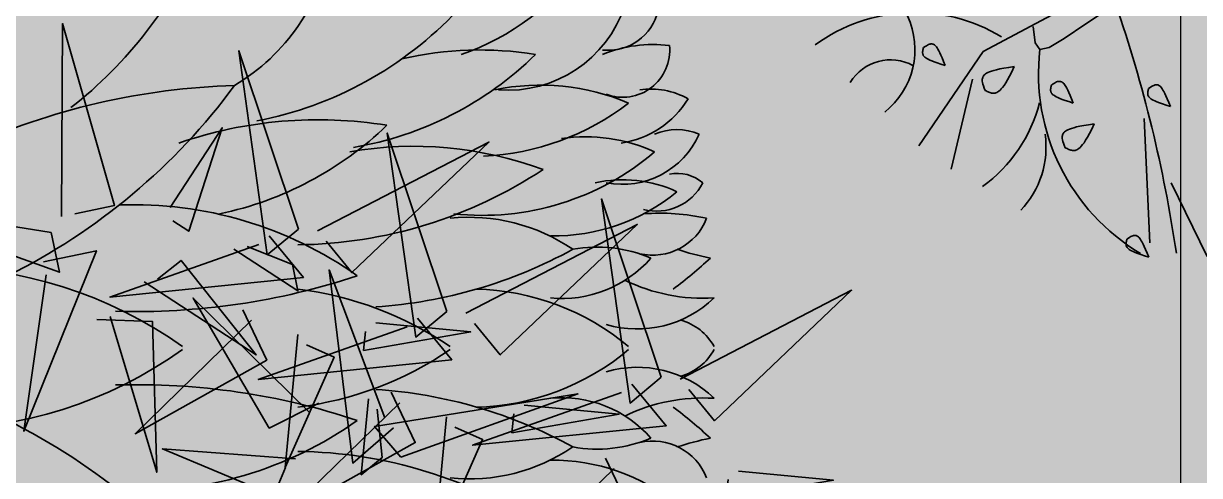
# Model space of a CAD drawing. Header units: millimetres. Extents: x -620 to 116137, y -21481 to 17722.
# Drawn here: x 5335 to 5795.8, y 6531.1 to 6708.2 of the extents above; entities that cross this region are included whole.
import ezdxf

# ---------------------------------------------------------------- set-up
doc = ezdxf.new("R2010")
doc.units = ezdxf.units.MM
doc.header["$LTSCALE"] = 150
doc.layers.add('1625_East Villa$0$ad-Furniture', color=8, linetype='Continuous')
doc.layers.add('1625_East Villa$0$ad-Glass Sectionline', color=140, linetype='Continuous', true_color=0x00bfff)
doc.layers.add('1625_East Villa$0$ad-Landscape', color=7, linetype='Continuous', lineweight=35, true_color=0x007f00)
doc.layers.add('1625_East Villa$0$ad-Landscape 2', color=7, linetype='Continuous', lineweight=35, true_color=0x264c00)

# ---------------------------------------------------------------- blocks, each defined once
blk = doc.blocks.new('1625_East Villa$0$bamboo')
at = {"layer": '1625_East Villa$0$ad-Landscape 2'}
for points in [[(945.18, 153.16), (945.84, 313), (988.93, 162.36), (956.12, 155.46)], [(1141.33, 142.91), (1091.96, 290.52), (1115.49, 121.61), (1141.33, 142.91)], [(1034.98, 160.64), (1078.18, 226.76), (1050.51, 141.09), (1037.27, 149.71)], [(1157.05, 141.39), (1298.96, 214.94), (1185.49, 106.9), (1164.16, 132.77)], [(1264.2, 74.74), (1214.83, 222.34), (1238.37, 53.43), (1264.2, 74.74)], [(1441.69, 20.19), (1392.32, 167.8), (1415.85, -1.11), (1441.69, 20.19)], [(936.54, 139.94), (782.87, 164.66), (943.43, 107.17), (936.54, 139.94)], [(1279.93, 73.21), (1421.83, 146.76), (1308.37, 38.72), (1287.04, 64.59)], [(1117, 137.33), (1145.44, 102.84), (985.2, 86.61), (1108.38, 130.23)], [(1087.91, 126.14), (1140.85, 91.65), (1136.26, 113.49), (1098.85, 128.44)], [(930.2, 115.79), (973.95, 124.99), (914.01, -24.49), (932.49, 104.87)], [(1013.65, 99.12), (1106.29, 38.75), (1044.16, 116.94), (1024.59, 101.42)], [(1220.13, -21.73), (1186.22, -50.87), (1166.72, 109), (1212.85, -13.27)], [(1457.41, 18.67), (1599.32, 92.22), (1485.85, -15.82), (1464.52, 10.05)], [(1158.32, -1.26), (1117.14, -21.93), (1054.06, 85.76), (1149.84, -8.54)], [(974.49, 68.07), (1020.54, 66.35), (1023.93, -58.41), (985.43, 70.37)], [(1095.26, 75.96), (1115.09, 34.36), (1006.13, -26.51), (1102.37, 67.33)], [(1239.87, 69.16), (1268.31, 34.66), (1108.08, 18.43), (1231.26, 62.05)], [(1205.32, 65.31), (1283.94, 57.7), (1195.21, 42.48), (1196.71, 58.2)], [(1140.93, 55.67), (1130.41, -54.4), (1170.87, 36.9), (1148.04, 47.04)], [(1417.35, 14.61), (1445.8, -19.88), (1285.56, -36.11), (1408.74, 7.51)], [(1218.14, 7.78), (1237.97, -33.82), (1129.01, -94.69), (1225.25, -0.84)], [(1199.31, 2.41), (1193.3, -60.49), (1210.53, -46.29), (1206.42, -6.22)], [(1226.2, -45.95), (1372.77, 6.42), (1204.37, -20.55), (1226.2, -45.95)], [(1328.2, -2.87), (1406.81, -10.48), (1318.08, -25.7), (1319.58, -9.97)], [(1263.8, -12.51), (1253.29, -122.58), (1293.75, -31.28), (1270.91, -21.13)], [(1138.96, -47.33), (1028.7, -39.06), (1120.81, -77.65), (1130.49, -54.61)], [(1395.62, -46.76), (1415.45, -88.36), (1306.49, -149.23), (1402.73, -55.39)], [(1505.68, -57.42), (1584.3, -65.03), (1495.57, -80.24), (1497.07, -64.52)]]:
    blk.add_lwpolyline(points, dxfattribs=at)
blk = doc.blocks.new('1625_East Villa$0$A$C7DA81DBD')
at = {"layer": '1625_East Villa$0$ad-Landscape 2'}
for centre, radius, start, end in [((0.5036, 2.3877), 1.7715, 307.9554, 336.5901), ((1.8408, 1.8007), 0.8356, 300.6803, 350.6952), ((2.8723, 2.1694), 1.0147, 288.9376, 325.3584), ((3.3934, 1.5704), 0.508, 265.6371, 341.6343), ((2.0704, 2.4383), 1.5297, 280.88, 316.8447), ((3.8061, 1.4393), 0.2126, 263.9314, 347.1466), ((3.2785, -0.1985), 1.4267, 80.7451, 103.0431), ((3.9905, 0.7068), 0.5437, 82.7166, 112.3542), ((3.867, 1.2266), 0.1934, 249.404, 5.8133), ((2.5206, 2.2177), 1.411, 279.6586, 314.4053), ((2.3551, -1.8074), 2.8907, 91.7421, 114.3259), ((0.1824, 2.6175), 2.5892, 296.3796, 323.6291), ((3.5292, 0.1698), 0.9139, 66.6856, 101.9827), ((3.9828, 0.7528), 0.3143, 60.8349, 98.4067), ((3.8058, 1.2269), 0.3858, 278.1128, 328.8491), ((3.2424, 1.8545), 1.0655, 272.7479, 307.4895), ((2.6118, -0.8298), 1.7705, 80.79, 108.9313), ((1.9143, 1.938), 1.4152, 281.8912, 313.8777), ((3.8641, 1.0224), 0.3477, 259.2126, 336.0816), ((4.09, 0.6654), 0.2348, 66.9546, 113.0454), ((3.0057, -0.698), 1.5293, 69.608, 99.927), ((3.7147, 0.1925), 0.678, 65.2948, 98.4443), ((3.2885, 1.64), 1.0932, 263.8281, 310.4783), ((2.5064, 2.2982), 1.8728, 270.6495, 303.447), ((3.8679, 0.1672), 0.5263, 65.037, 102.6088), ((4.0065, 0.7788), 0.2144, 255.3103, 332.8065), ((4.09, 0.5543), 0.1658, 49.7168, 100.6456), ((3.5803, 1.2652), 0.8033, 269.2102, 309.3859), ((1.8532, -0.9988), 1.5896, 54.6574, 92.1931), ((3.2335, -0.2213), 0.7603, 55.7746, 95.8794), ((3.9905, 0.6212), 0.2383, 256.9971, 338.7719), ((4.0211, -0.3309), 0.8867, 77.5296, 94.4585), ((2.7222, 2.1138), 1.9478, 273.7396, 298.8178), ((3.7607, -0.1513), 0.5674, 66.9564, 100.106), ((4.487, 1.6291), 1.2847, 251.9995, 258.3628), ((3.6164, 0.6908), 0.4865, 264.4297, 318.861), ((3.052, 1.6261), 1.72, 306.4839, 313.13), ((1.0264, -1.4309), 1.7659, 54.4662, 125.5338), ((1.8634, 3.0329), 2.8823, 268.2827, 288.3895), ((2.3531, -1.1695), 1.4234, 55.6803, 82.958), ((3.2407, -0.7659), 1.0093, 49.8945, 88.7438), ((4.1975, 0.9392), 0.7339, 243.983, 273.5711), ((3.9266, 0.5355), 0.4565, 253.7631, 313.9118), ((4.0462, -0.1006), 0.224, 28.4336, 74.6891), ((1.0264, 1.4309), 1.7659, 234.4662, 305.5338), ((2.3531, 1.1695), 1.4234, 277.042, 304.3197), ((3.2407, 0.7659), 1.0093, 271.2562, 310.1055), ((4.0462, 0.1006), 0.224, 285.3109, 331.5664), ((3.9266, -0.5355), 0.4565, 46.0882, 106.2369), ((1.8634, -3.0329), 2.8823, 71.6105, 91.7173), ((2.7222, -2.1138), 1.9478, 61.1822, 86.2604), ((3.6164, -0.6908), 0.4865, 41.139, 95.5703), ((4.1975, -0.9392), 0.7339, 86.4289, 116.017), ((3.052, -1.6261), 1.72, 46.87, 53.5161), ((0.1824, -2.6175), 2.5892, 36.3709, 63.6204), ((1.8532, 0.9988), 1.5896, 267.8069, 305.3426), ((3.7607, 0.1513), 0.5674, 259.894, 293.0436), ((3.9905, -0.6212), 0.2383, 21.2281, 103.0029), ((4.487, -1.6291), 1.2847, 101.6372, 108.0005), ((2.5064, -2.2982), 1.8728, 56.553, 89.3505), ((3.2335, 0.2213), 0.7603, 264.1206, 304.2254), ((3.5803, -1.2652), 0.8033, 50.6141, 90.7898)]:
    blk.add_arc(centre, radius, start, end, dxfattribs=at)
blk = doc.blocks.new('1625_East Villa$0$A$C279134A6')
at = {"layer": '1625_East Villa$0$ad-Landscape', "linetype": 'Continuous'}
for p, q in [((333.14, 760.24), (359.9, 815.03)), ((313.08, 712.49), (317.12, 804.75)), ((185.45, 683.31), (169.64, 750.19))]:
    blk.add_line(p, q, dxfattribs=at)
for points in [[(300.11, 802.13), (299.97, 802.67), (299.85, 803.19), (299.73, 803.71), (299.63, 804.22), (299.56, 804.72), (299.51, 805.2), (299.48, 805.68), (299.49, 806.14), (299.53, 806.59), (299.63, 807.03), (299.78, 807.47), (300, 807.9), (300.31, 808.34), (300.72, 808.79), (301.23, 809.25), (301.86, 809.72), (302.63, 810.22), (303.59, 810.76), (304.79, 811.34), (306.29, 811.98), (308.14, 812.7), (310.4, 813.51), (313.12, 814.42), (316.37, 815.45)], [(300.11, 802.13), (301.29, 801.31), (302.29, 800.66), (303.15, 800.16), (303.89, 799.81), (304.53, 799.57), (305.09, 799.42), (305.59, 799.36), (306.05, 799.34), (306.5, 799.37), (306.95, 799.45), (307.39, 799.59), (307.83, 799.8), (308.28, 800.09), (308.74, 800.48), (309.22, 800.97), (309.72, 801.59), (310.24, 802.34), (310.82, 803.27), (311.45, 804.43), (312.18, 805.88), (313.01, 807.65), (313.98, 809.81), (315.09, 812.39), (316.37, 815.45)], [(254.35, 734.17), (253.55, 732.32), (252.94, 730.75), (252.51, 729.42), (252.23, 728.3), (252.08, 727.36), (252.04, 726.55), (252.09, 725.84), (252.21, 725.19), (252.38, 724.58), (252.61, 723.99), (252.92, 723.43), (253.34, 722.88), (253.87, 722.34), (254.53, 721.82), (255.35, 721.3), (256.34, 720.79), (257.52, 720.28), (258.95, 719.77), (260.68, 719.26), (262.76, 718.73), (265.26, 718.19), (268.22, 717.62), (271.71, 717.03), (275.78, 716.42)], [(254.35, 734.17), (255.04, 734.52), (255.73, 734.84), (256.41, 735.15), (257.08, 735.43), (257.75, 735.67), (258.4, 735.88), (259.05, 736.05), (259.69, 736.17), (260.32, 736.24), (260.96, 736.24), (261.6, 736.15), (262.26, 735.97), (262.95, 735.67), (263.68, 735.24), (264.46, 734.67), (265.3, 733.94), (266.2, 733.02), (267.19, 731.86), (268.28, 730.41), (269.48, 728.59), (270.81, 726.34), (272.3, 723.61), (273.95, 720.32), (275.78, 716.42)], [(326.61, 591.55), (193.35, 662.62), (145.49, 732.73)], [(244.05, 687.63), (243.91, 688.16), (243.78, 688.68), (243.67, 689.2), (243.57, 689.71), (243.49, 690.21), (243.44, 690.7), (243.42, 691.17), (243.43, 691.63), (243.47, 692.08), (243.56, 692.52), (243.72, 692.96), (243.94, 693.4), (244.25, 693.83), (244.65, 694.28), (245.16, 694.74), (245.79, 695.22), (246.56, 695.72), (247.52, 696.25), (248.72, 696.83), (250.22, 697.48), (252.07, 698.2), (254.33, 699), (257.06, 699.92), (260.3, 700.95)], [(244.05, 687.63), (245.22, 686.8), (246.23, 686.15), (247.09, 685.66), (247.83, 685.3), (248.46, 685.06), (249.02, 684.92), (249.52, 684.85), (249.99, 684.84), (250.44, 684.87), (250.88, 684.94), (251.32, 685.08), (251.77, 685.29), (252.22, 685.58), (252.68, 685.97), (253.15, 686.46), (253.65, 687.08), (254.18, 687.83), (254.75, 688.76), (255.39, 689.93), (256.12, 691.37), (256.95, 693.15), (257.91, 695.3), (259.02, 697.88), (260.3, 700.95)], [(316.25, 690.18), (316.11, 690.71), (315.98, 691.24), (315.87, 691.75), (315.77, 692.26), (315.69, 692.76), (315.64, 693.25), (315.62, 693.72), (315.63, 694.19), (315.67, 694.64), (315.76, 695.08), (315.92, 695.51), (316.14, 695.95), (316.45, 696.39), (316.85, 696.83), (317.36, 697.29), (317.99, 697.77), (318.77, 698.27), (319.72, 698.8), (320.92, 699.38), (322.42, 700.03), (324.28, 700.75), (326.54, 701.56), (329.26, 702.47), (332.5, 703.5)], [(316.25, 690.18), (317.42, 689.35), (318.43, 688.7), (319.29, 688.21), (320.03, 687.85), (320.66, 687.61), (321.22, 687.47), (321.72, 687.4), (322.19, 687.39), (322.64, 687.42), (323.09, 687.49), (323.53, 687.63), (323.97, 687.84), (324.42, 688.13), (324.88, 688.52), (325.36, 689.02), (325.85, 689.63), (326.38, 690.38), (326.95, 691.31), (327.59, 692.48), (328.32, 693.92), (329.15, 695.7), (330.11, 697.85), (331.22, 700.44), (332.5, 703.5)], [(194.9, 691.63), (194.1, 689.78), (193.49, 688.2), (193.06, 686.88), (192.78, 685.76), (192.63, 684.82), (192.59, 684.01), (192.64, 683.3), (192.76, 682.65), (192.93, 682.04), (193.16, 681.45), (193.47, 680.88), (193.89, 680.33), (194.42, 679.8), (195.08, 679.27), (195.9, 678.76), (196.89, 678.25), (198.07, 677.74), (199.5, 677.23), (201.23, 676.71), (203.31, 676.18), (205.81, 675.64), (208.77, 675.08), (212.26, 674.49), (216.33, 673.87)], [(194.9, 691.63), (195.59, 691.97), (196.28, 692.3), (196.96, 692.6), (197.63, 692.88), (198.3, 693.13), (198.95, 693.34), (199.6, 693.51), (200.24, 693.63), (200.87, 693.7), (201.51, 693.69), (202.15, 693.61), (202.81, 693.43), (203.5, 693.13), (204.24, 692.7), (205.01, 692.13), (205.85, 691.39), (206.75, 690.48), (207.74, 689.32), (208.83, 687.86), (210.03, 686.04), (211.36, 683.8), (212.85, 681.06), (214.5, 677.77), (216.33, 673.87)], [(148.92, 659.8), (148.78, 660.34), (148.65, 660.86), (148.54, 661.38), (148.44, 661.89), (148.36, 662.39), (148.31, 662.87), (148.29, 663.35), (148.3, 663.81), (148.34, 664.26), (148.44, 664.7), (148.59, 665.14), (148.81, 665.57), (149.12, 666.01), (149.52, 666.46), (150.03, 666.92), (150.67, 667.39), (151.44, 667.89), (152.39, 668.43), (153.6, 669.01), (155.09, 669.65), (156.95, 670.37), (159.21, 671.18), (161.93, 672.09), (165.17, 673.12)], [(148.92, 659.8), (150.09, 658.98), (151.1, 658.33), (151.96, 657.83), (152.7, 657.48), (153.34, 657.24), (153.89, 657.09), (154.39, 657.03), (154.86, 657.01), (155.31, 657.04), (155.76, 657.12), (156.2, 657.26), (156.64, 657.47), (157.09, 657.76), (157.55, 658.15), (158.03, 658.64), (158.52, 659.26), (159.05, 660.01), (159.62, 660.94), (160.26, 662.1), (160.99, 663.55), (161.82, 665.32), (162.78, 667.48), (163.89, 670.06), (165.17, 673.12)], [(358.2, 591.72), (320.98, 610.4), (291.74, 627.48), (269.52, 642.02), (253.38, 653.1), (242.35, 659.78), (235.49, 661.13), (231.84, 656.23), (230.45, 644.14)]]:
    blk.add_lwpolyline(points, dxfattribs=at)
for centre, radius, start, end in [((389.86, 679.23), 155.43, 120.80412, 186.68563), ((-673.29, 960.82), 1020.98, 340.94432, 351.65172), ((172.14, 733.76), 67.87, 351.75756, 43.68018), ((128.18, 673.55), 110.38, 14.28758, 54.1159), ((83.37, 661.19), 59.23, 335.04444, 51.65457), ((124.46, 703.8), 34.97, 211.19428, 298.93238), ((142.19, 757.99), 124.35, 233.68534, 301.3784)]:
    blk.add_arc(centre, radius, start, end, dxfattribs=at)
blk = doc.blocks.new('1625_East Villa$0$$ZCDB_AUDIT_GENERATED_1E8537')
at = {"layer": '1625_East Villa$0$ad-Glass Sectionline', "transparency": 33554585}
blk.add_lwpolyline([(1186.67, -1058.33), (2178.33, -1058.33), (2178.33, -1921.67), (1186.67, -1921.67)], close=True, dxfattribs=at)
blk = doc.blocks.new('1625_East Villa$0$$ZCDB_AUDIT_GENERATED_1E8529')
at = {"true_color": 0x7f5f3f, "transparency": 33554610}
h = blk.add_hatch(dxfattribs=at)
h.set_pattern_fill('DOTS', color=37, scale=20, angle=360)
h.set_pattern_definition([(360, (-800139.518, 271344.397), (15.875, 31.75), [0, -31.75])])
h.paths.add_polyline_path([(450, -2530), (2915, -2530), (2915, -450), (450, -450)])
blk.add_blockref('1625_East Villa$0$$ZCDB_AUDIT_GENERATED_1E8537', (0, 0))
at = {"xscale": 95.10164028446887, "yscale": 95.10164028446887, "zscale": 95.10164028446887}
blk.add_blockref('1625_East Villa$0$A$C7DA81DBD', (1592.07, -1603.96), dxfattribs=at)
at = {"layer": '1625_East Villa$0$ad-Landscape', "linetype": 'Continuous', "xscale": 0.473259546584505, "yscale": 0.473259546584505, "zscale": 0.473259546584505}
blk.add_blockref('1625_East Villa$0$bamboo', (1292.6, -1624.94), dxfattribs=at)
at = {"layer": '1625_East Villa$0$ad-Landscape', "xscale": -0.5272785422807036, "yscale": 0.5272785422807036, "zscale": 0.5272785422807036, "rotation": 180.0000000000003}
blk.add_blockref('1625_East Villa$0$A$C279134A6', (1999.14, -1138.35), dxfattribs=at)
blk = doc.blocks.new('1625_East Villa$0$zw$2927')
at = {"layer": '1625_East Villa$0$ad-Furniture', "rotation": 359.9999999999996}
blk.add_blockref('1625_East Villa$0$$ZCDB_AUDIT_GENERATED_1E8529', (-8510, -5435), dxfattribs=at)
blk = doc.blocks.new('1625_East Villa')
at = {"layer": '1625_East Villa$0$ad-Furniture'}
blk.add_blockref('1625_East Villa$0$zw$2927', (12120, 13620), dxfattribs=at)

msp = doc.modelspace()

# ---------------------------------------------------------------- block references
msp.add_blockref('1625_East Villa', (0, 0))

doc.saveas('drawing.dxf')
